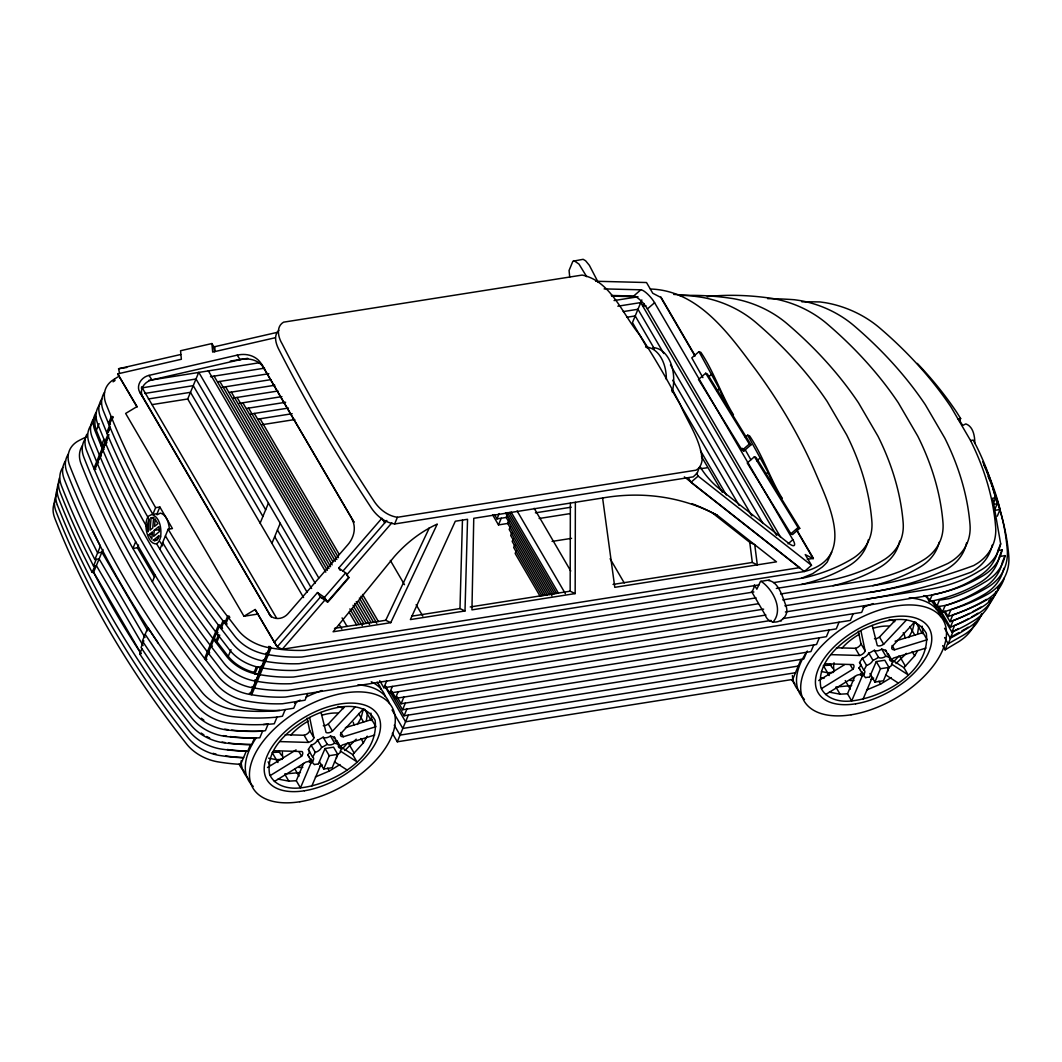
<?xml version="1.0" encoding="UTF-8"?>
<svg xmlns="http://www.w3.org/2000/svg" width="1062" height="1062" viewBox="0 0 1062 1062"><rect width="100%" height="100%" fill="white"/><g stroke="black" fill="none" stroke-linecap="round" stroke-linejoin="round"><path stroke-width="1.5" d="M575.365 502.286L575.166 593.592L570.161 591.189L570.36 503.149M464.997 610.969L410.37 619.584L455.306 521.23L467.545 519.291L464.997 610.969L459.979 608.566L462.448 520.168M726.315 404.728L719.293 388.732L698.969 351.655L691.787 357.881L702.911 377.634M775.034 488.241L768.012 472.232L747.688 435.168L745.298 437.239M151.096 517.805L150.061 530.15L152.769 527.907L153.605 517.99L151.096 517.805L153.937 517.353M154.216 530.389L153.711 536.31L159.38 531.611L158.809 526.579L154.216 530.389L159.897 529.487M157.641 539.629L153.353 540.292L159.048 535.567L158.45 537.637M160.641 536.96C161.57 529.102 160.362 517.698 151.972 514.446L148.494 516.145A14.802 7.222 81 0 0 146.755 532.42C148.043 536.881 149.954 542.616 155.012 543.85A14.802 7.222 81 0 0 160.574 536.841M974.823 443.438C974.836 436.429 973.376 426.552 965.836 423.911L962.345 425.61M699.261 467.572L697.256 473.108L693.207 476.865L394.639 523.964C384.311 522.451 375.802 515.243 370.426 506.547A1907.617 1300.99 22.5 0 1 279.279 350.301C276.067 344.34 273.093 335.751 278.855 330.335M363.39 708.858L361.12 717.819L357.336 724.483M366.377 720.726L367.558 712.376M914.608 621.907L912.351 630.868L908.568 637.545M917.595 633.775L918.776 625.438M997.922 550.581L1002.13 549.917L1001.187 553.514A79.915 54.494 22.5 0 1 981.022 576.852A201.355 137.33 22.5 0 1 935.449 594.202L932.157 594.879L929.396 601.557L932.688 600.88A201.355 137.33 22.5 0 0 978.261 583.529A79.915 54.494 22.5 0 0 998.413 560.192L999.369 556.581L1005.077 555.599L1002.302 562.276A79.915 54.494 22.5 0 1 981.169 589.304A222.967 152.065 22.5 0 1 946.189 605.313L936.657 606.814L933.339 601.132M831.758 552.2L827.218 562.077A97.16 66.269 22.5 0 1 822.134 567.135L812.603 573.706L801.544 578.206M336.535 758.162A6.332 3.451 -30.3 0 1 340.092 752.692L341.3 748.259A6.332 3.451 -30.3 0 1 338.486 744.927L334.53 737.254L330.494 736.046A6.332 3.451 -30.3 0 1 323.153 737.214L317.286 740.453A6.332 3.451 -30.3 0 1 311.113 745.205L308.179 749.613M338.712 744.409L334.676 743.201A6.332 3.451 -30.3 0 1 327.322 744.369L321.454 747.608A6.332 3.451 -30.3 0 1 315.295 752.361L312.746 757.007A6.332 3.451 -30.3 0 1 311.949 762.038L314.432 764.68A6.332 3.451 -30.3 0 1 318.268 764.268L325.052 748.524L333.574 747.183L337.743 754.339L332.22 767.693L323.698 769.034L319.543 761.919M887.752 671.211A6.332 3.451 -30.3 0 1 891.31 665.741L892.518 661.321A6.332 3.451 -30.3 0 1 889.704 657.975L885.761 650.316L881.726 649.108A6.332 3.451 -30.3 0 1 874.371 650.263L868.504 653.515A6.332 3.451 -30.3 0 1 862.344 658.254L859.397 662.675M889.929 657.471L885.894 656.263A6.332 3.451 -30.3 0 1 878.553 657.418L872.685 660.67A6.332 3.451 -30.3 0 1 866.526 665.423L863.964 670.056A6.332 3.451 -30.3 0 1 863.18 675.087L865.649 677.729A6.332 3.451 -30.3 0 1 869.499 677.317L876.283 661.586L884.792 660.245L888.974 667.401L883.438 680.755L874.929 682.096L869.937 673.547M113.13 381.882L114.245 379.214A131.356 89.58 22.5 0 1 118.041 376.837M102.616 445.721L96.363 430.336L99.124 423.658M111.244 416.795L108.483 423.472L109.917 423.247L112.678 416.57L111.244 416.795L105.908 403.653A37.595 25.634 22.5 0 1 112.16 380.554L113.209 379.891L113.966 381.178L115.001 380.515L114.245 379.214M112.678 416.57L113.183 417.804L111.749 418.03L108.988 424.694L110.421 424.468M101.182 445.947L103.957 439.27M109.479 425.928L106.718 432.606L108.151 432.38L109.811 428.371M107.209 433.827L109.983 427.15M771.158 620.434L285.32 697.07A131.356 89.58 22.5 0 1 251.707 694.734L248.548 694.203A37.595 25.634 22.5 0 1 218.666 676.813L204.594 658.533A1036.618 706.973 22.5 0 1 153.658 584.007L131.661 546.319A1036.618 706.973 22.5 0 1 94.385 469.643L108.205 436.27L100.372 417.008A37.595 25.634 22.5 0 1 101.766 398.94M95.819 469.417L95.314 468.196L98.089 461.519L96.655 461.744L89.314 443.704A37.595 25.634 22.5 0 1 92.089 423.804M98.633 460.191L108.589 436.163M144.99 637.479L99.111 558.877L94.85 559.541L100.386 546.2L92.195 529.911A1036.618 706.973 22.5 0 1 66.906 472.192A37.595 25.634 22.5 0 1 68.3 454.124M143.065 645.577L96.363 565.542L93.509 565.993L96.27 559.316M102.987 549.532L93.602 572.219L92.155 572.445L94.93 565.767M303.559 597.548L187.708 398.993L198.767 372.297L318.746 577.927M135.657 541.793L132.883 548.47L137.423 547.753L138.525 545.085M155.61 507.676L159.871 507.012L157.096 513.689L152.848 514.353L155.61 507.676L151.016 499.591A1036.618 706.973 22.5 0 1 113.74 422.928L111.749 418.03M159.897 549.266L168.181 529.234L173.013 537.292A1036.618 706.973 22.5 0 0 223.949 611.805L227.52 616.451L224.759 623.128L226.193 622.903L227.082 624.071L225.648 624.297L228.954 616.225L229.857 617.394L228.423 617.619L238.021 630.098A37.595 25.634 22.5 0 0 267.903 647.488L269.482 647.74L250.128 694.468M152.37 581.87L155.145 575.192M143.821 640.784L141.06 647.462L151.508 663.139A1036.618 706.973 22.5 0 0 192.142 718.43A37.595 25.634 22.5 0 0 225.184 736.351A171.208 116.767 22.5 0 0 257.893 737.878L259.818 737.785L262.579 731.107L265.42 730.669L268.182 723.992L263.336 724.536M230.149 736.563A163.814 111.722 22.5 0 0 244.194 737.705L254.548 737.904L251.787 744.581A163.814 111.722 22.5 0 1 223.843 742.789A37.595 25.634 22.5 0 1 190.802 724.881A1036.618 706.973 22.5 0 1 150.167 669.591L139.706 653.913L141.923 648.563M260.137 523.128L268.434 503.109M219.29 626.261L205.484 659.701L206.917 659.462L206.028 658.307L204.594 658.533L218.414 625.16A1036.618 706.973 22.5 0 1 167.491 550.634L162.659 542.589M222.967 620.805L220.206 627.483L221.639 627.257L222.529 628.412M221.095 628.638L224.401 620.58M217.006 641.767L219.768 635.089L218.334 635.315L215.573 641.992L217.006 641.767L228.25 656.369A35.949 24.519 22.5 0 0 253.791 672.312L254.92 673.746L258.424 674.45M271.925 543.332L280.222 523.3M228.25 656.369L231.012 649.692M254.137 672.392L256.34 667.055M254.92 673.746L257.681 667.069L261.199 667.772L260.442 666.471L262.009 666.737L262.765 668.025A131.356 89.58 22.5 0 0 296.378 670.374L756.078 597.866M261.106 666.578L258.345 673.255L260.004 674.702A131.356 89.58 22.5 0 0 293.616 677.038L758.215 603.76M270.306 646.705L271.062 648.006L251.707 694.734L250.951 693.433L270.306 646.705L268.726 646.453L269.482 647.74M285.213 709.562L282.452 716.239L277.023 717.089L274.261 723.766A178.642 121.825 22.5 0 1 229.299 723.222A37.595 25.634 22.5 0 1 196.258 705.314A1036.618 706.973 22.5 0 1 155.623 650.01L145.162 634.333M296.497 701.544L293.736 708.221L279.784 710.425A178.642 121.825 22.5 0 1 234.821 709.867A37.595 25.634 22.5 0 1 201.78 691.959A1035.49 706.203 22.5 0 1 69.654 465.514A37.595 25.634 22.5 0 1 78.004 441.088A178.642 121.825 22.5 0 1 86.46 436.88M307.781 693.526L305.006 700.203L282.545 703.748A131.356 89.58 22.5 0 1 248.946 701.398A37.595 25.634 22.5 0 1 215.905 683.49A1035.49 706.203 22.5 0 1 83.779 457.058A37.595 25.634 22.5 0 1 85.172 438.978M394.639 523.964L397.4 517.287L695.982 470.187C699.951 468.302 701.809 463.722 702.155 459.567C700.495 439.509 687.738 422.318 680.105 404.237A882.761 602.048 22.5 0 0 639.417 334.503C622.597 314.551 611.035 280.952 582.135 275.071L283.567 322.171C275.788 326.724 278.111 337.198 282.041 343.637A1907.617 1300.99 22.5 0 0 373.213 499.87C378.55 508.579 387.086 515.774 397.4 517.287M323.698 769.034L329.233 755.693L325.052 748.524M864.441 605.725L861.667 612.402L383.847 687.764L386.621 681.087M853.158 613.743L850.396 620.42L389.595 693.101L392.369 686.424M839.033 622.213L836.272 628.89L395.356 698.424L398.117 691.76M829.17 630.005L826.409 636.682L401.104 703.761L403.865 697.084M819.32 637.797L816.545 644.475L402.591 709.761L405.352 703.097M813.718 644.926L810.943 651.59L404.104 715.761L406.865 709.097M801 659.409L792.703 679.428L397.294 741.794L408.352 715.098M507.835 517.194L496.989 518.893L499.206 513.557M508.247 523.367L498.49 524.907L501.251 518.229M507.304 514.778L506.202 517.459L551.935 595.835M509.348 519.451L507.702 523.46L549.266 594.707M510.291 526.792L509.189 529.46L547.434 595.012M511.791 532.792L510.676 535.46L545.602 595.317M513.278 538.792L512.176 541.474L543.771 595.623M514.778 544.806L513.663 547.474L541.939 595.928M516.265 550.806L515.163 553.475L540.107 596.22M641.846 299.922L632.448 322.609L647.435 348.309M643.93 303.493L642.829 306.161L645.895 305.683M752.002 592.264L754.763 585.587M806.602 652.28L803.841 658.958L405.591 721.775L384.869 686.264M959.53 421.216L960.632 418.534L956.729 412.308A357.881 244.074 22.5 0 0 917.289 363.403M874.929 682.096L880.451 668.741L876.283 661.586M936.657 606.814L939.419 600.136L948.95 598.636A222.967 152.065 22.5 0 0 983.93 582.64A79.915 54.494 22.5 0 0 1005.077 555.599M1003.802 568.276A79.915 54.494 22.5 0 1 982.655 595.317A244.725 166.907 22.5 0 1 943.428 611.977L942.406 612.15L945.167 605.473M993.448 503.069L995.665 497.733A357.881 244.074 22.5 0 0 976.19 445.668L973.177 440.106L970.575 440.518M944.835 610.902L948.087 616.478L950.848 609.8L962.491 605.818A266.602 181.828 22.5 0 0 986.917 594.64A79.915 54.494 22.5 0 0 1008.767 555.904A357.881 244.074 22.5 0 0 998.001 504.158M994.404 510.49L997.178 503.813A357.881 244.074 22.5 0 0 992.625 487.949M944.237 611.739L950.012 621.642L952.773 614.964L955.866 613.863A256.792 175.137 22.5 0 0 982.735 601.543A79.915 54.494 22.5 0 0 986.346 599.366M938.091 606.243L950.344 627.244L953.118 620.566A256.792 175.137 22.5 0 0 979.974 608.221A79.915 54.494 22.5 0 0 1000.125 584.87M997.298 516.185L1000.072 509.508A357.881 244.074 22.5 0 0 982.708 461.771M933.777 601.092L951.884 632.129L954.645 625.452L956.743 624.549A234.357 159.831 22.5 0 0 968.703 618.602M942.658 645.656L945.1 649.851L947.862 643.174M944.569 628.292L950.278 638.063L953.238 631.293A213.077 145.321 22.5 0 0 958.614 628.531M944.609 637.585L948.207 643.771L950.981 637.094L959.132 632.448M997.908 550.488L1000.669 543.824L992.691 498.197L995.665 497.733M999.926 555.253L1002.13 549.917M992.081 598.225L990.421 602.234A79.902 54.494 22.5 0 1 971.597 622.013A234.357 159.831 22.5 0 1 957.048 629.806L951.884 632.129M309.175 760.419L310.847 763.286L300.466 787.871C288.851 789.318 274.766 786.159 269.629 774.477C264.863 747.94 290.709 728.2 311.153 716.611C330.016 707.478 362.062 697.588 375.112 720.275C379.638 757.843 332.685 784.38 300.466 787.871L296.285 780.716L303.626 763.366M860.406 673.481L862.078 676.348L851.684 700.933C840.082 702.38 825.997 699.221 820.86 687.539C816.081 660.989 841.927 641.249 862.371 629.66C881.248 620.527 913.28 610.65 926.329 633.324C930.87 670.892 883.903 697.429 851.684 700.933L847.516 693.778L854.844 676.414M311.83 786.039L321.029 764.374M863.061 699.101L872.26 677.437M334.53 737.254L334.304 737.771A6.332 3.451 -30.3 0 0 334.092 738.767M885.761 650.316L885.535 650.82A6.332 3.451 -30.3 0 0 885.376 651.338M334.49 628.359L385.745 620.274L429.433 527.655M390.75 622.677L437.252 524.07A123.019 101.753 -64.4 0 0 394.241 556.714L333.096 631.771L390.75 622.677L385.745 620.274M340.318 746.586L352.703 754.617L363.416 742.803L367.2 736.139M891.536 659.635L903.935 667.666L914.647 655.865L917.674 650.528M684.34 476.865L799.673 567.639L282.253 649.254L277.235 646.851L274.301 642.337L317.485 592.543L324.441 597.375L327.375 601.888L348.601 577.396L345.668 572.883L338.712 568.064L381.895 518.269L384.816 522.783L383.156 519.929M342.721 571.329L386.847 520.446M324.441 597.375L345.668 572.883M282.253 649.254L325.423 599.459L327.866 602.114L349.093 577.635L346.65 574.967L391.851 522.849M356.195 739.152L344.831 750.529M906.404 653.369L896.049 663.577M363.297 709.031L340.929 733.417A5.137 2.801 -30.3 0 0 343.384 736.723L375.908 726.7L371.727 719.545L345.402 727.656M914.515 622.08L892.16 646.466A5.137 2.801 -30.3 0 0 894.616 649.771L927.126 639.749L922.958 632.594L895.08 641.183M323.26 725.718A5.416 2.947 -30.3 0 0 328.264 724.018L344.101 707.159M321.029 712.403L326.047 732.461A5.416 2.947 -30.3 0 0 332.433 731.187L355.066 707.093M874.477 638.766A5.416 2.947 -30.3 0 0 879.482 637.081L895.319 620.221M872.247 625.465L877.278 645.523A5.416 2.947 -30.3 0 0 883.664 644.236L906.284 620.155M611.314 295.475L633.669 296.032L640.851 289.807A12.2 3.345 49.1 0 1 654.59 302.71L792.863 539.682A12.2 3.345 49.1 0 1 788.787 543.359L718.961 488.414A25.315 6.93 49.1 0 1 700.031 466.616M780.689 537.345L647.408 308.923L654.59 302.71M705.686 373.24L698.504 379.466L742.152 450.275L743.838 451.031L751.02 444.819L707.385 374.01L705.686 373.24L749.334 444.049L751.02 444.819M709.283 376.306L711.673 374.236M716.903 390.803L719.293 388.732M688.468 478.046L690.95 482.307L698.132 476.095L811.501 565.316L804.319 571.529L304.675 650.342A131.356 89.58 22.5 0 1 271.062 648.006M742.152 450.275L749.334 444.049M754.418 456.753L747.236 462.979L790.871 533.774L792.557 534.544L799.739 528.318L756.104 457.523L754.418 456.753L798.053 527.548L799.739 528.318M756.808 460.855L760.405 457.735M765.622 474.316L768.012 472.232M790.871 533.774L798.053 527.548M788.07 543.837L792.863 539.682M768.49 580.529C778.499 581.578 782.707 597.136 786.013 606.004C791.27 620.221 769.857 629.275 765.052 614.619L751.511 591.415M149.092 534.637L152.437 531.863L151.826 539.138L149.092 534.637L151.932 534.186M157.003 514.791L160.495 513.105C166.973 515.07 168.699 523.101 169.416 529.009M267.505 767.507L296.072 749.905M270.319 775.512L301.608 756.224A7.646 4.168 -30.3 0 0 302.112 751.538L273.784 750.715M274.328 781.526L305.883 762.091A5.615 3.053 -30.3 0 1 310.847 763.286M818.736 680.569L844.582 664.639M821.55 688.561L852.839 669.286A7.646 4.168 -30.3 0 0 853.344 664.586L825.015 663.763M825.559 694.575L857.1 675.14A5.615 3.053 -30.3 0 1 862.078 676.348M315.387 776.959L329.419 770.985L340.026 764.534M866.605 690.008L880.637 684.047L891.257 677.596M215.082 350.911L214.803 348.07L211.869 343.557L180.553 350.739L181.376 359.261L117.67 373.877L136.825 406.706L125.635 413.45L243.968 616.252L255.159 609.508L277.235 646.851L320.419 597.056L317.485 592.543M945.1 649.851L956.212 643.16A79.915 54.494 22.5 0 0 975.035 623.367M961.853 630.908L964.575 629.354A79.915 54.494 22.5 0 0 968.199 627.177M948.207 643.771L961.814 636.032A79.915 54.494 22.5 0 0 981.567 613.889M950.278 638.063L953.185 636.616A213.077 145.321 22.5 0 0 965.995 629.129A79.902 54.494 22.5 0 0 982.483 613.849M319.622 766.22L322.436 765.025M870.853 679.268L873.654 678.074M950.344 627.244L960.367 623.075A245.056 167.132 22.5 0 0 975.779 615.11A79.915 54.494 22.5 0 0 995.944 591.773M950.012 621.642L953.238 620.527A245.056 167.132 22.5 0 0 969.46 613.371M598.079 282.134L589.383 265.354L585.6 260.761L583.131 259.314L572.896 261.225L569.073 270.465L569.723 277.063M769.552 579.932L760.458 581.458L756.848 589.171L754.352 584.87M772.897 622.213C784.141 609.761 772.618 588.919 761.029 581.272M374.727 735.037L342.362 744.98A7.965 4.341 -30.3 0 0 340.238 747.117M925.958 648.085L893.58 658.028A7.965 4.341 -30.3 0 0 891.456 660.179M948.087 616.478L948.432 616.372A266.602 181.828 22.5 0 0 984.155 601.318A79.915 54.494 22.5 0 0 1004.32 577.98M300.427 772.499L284.656 773.986M851.644 685.548L835.887 687.034L840.069 694.19L847.516 693.778M119.594 373.572L118.586 368.753L180.699 354.509M214.63 351.774L213.621 346.955L277.129 332.393M274.806 337.835L212.692 352.08L211.869 343.557M270.651 616.279L139.666 392.024A12.08 10.129 -33 0 1 149.012 375.377L237.198 355.146A25.833 21.665 -33 0 1 261.478 364.093L353.832 521.893M271.288 617.102L142.6 396.538A12.08 10.129 -33 0 1 151.932 379.891L240.131 359.66A25.833 21.665 -33 0 1 264.398 368.607M148.746 380.422L259.699 362.686M141.259 388.002L196.005 378.975L315.188 583.224M144.79 393.458L193.244 385.652L265.673 509.787M118.586 368.753L126.776 367.465M230.308 361.08L247.751 358.332M614.062 300.559L638.036 296.776M617.845 306.201L640.731 302.59L776.548 535.354M707.239 296.763L710.505 296.245A218.175 148.799 22.5 0 1 767.335 297.758L772.658 298.528A79.915 54.494 22.5 0 1 826.886 323.658A357.881 244.074 22.5 0 1 898.319 402.803L917.78 436.163A357.881 244.074 22.5 0 1 942.963 522.61A79.915 54.494 22.5 0 1 924.736 559.17L921.126 561.347A218.175 148.799 22.5 0 1 875.5 579.029L780.57 593.99M210.475 376.691L264.571 368.156M623.221 311.591L637.97 309.268L663.803 353.527M217.829 381.762L268.859 373.718M627.005 317.233L635.209 315.932L654.365 348.774M148.361 398.967L190.483 392.316L262.911 516.464M221.971 387.351L271.102 379.599M152.078 404.622L187.708 398.993M229.312 392.436L274.846 385.254M233.454 398.024L278.005 391.002M239.229 403.348L281.895 396.617M246.583 408.432L285.651 402.272M109.147 434.823L107.713 435.048L93.894 468.422L95.314 468.196M250.712 414.021L288.439 408.06M258.066 419.092L292.183 413.715M103.611 448.177L102.178 448.403L94.85 430.349A37.595 25.634 22.5 0 1 96.23 412.282M104.116 449.399L102.682 449.624A1035.238 706.031 22.5 0 0 212.878 638.514L214.325 638.275L215.214 639.443L213.781 639.669L226.963 656.794A37.595 25.634 22.5 0 0 256.845 674.184M262.208 424.681L294.811 419.543M98.58 462.753L97.146 462.979A1036.618 706.973 22.5 0 0 134.436 539.642L156.419 577.343A1036.618 706.973 22.5 0 0 207.355 651.856L208.789 651.63L209.679 652.798M168.022 529.261L172.442 528.571L159.871 507.012M958.004 418.959L960.659 418.534M602.605 497.985L614.792 587.339L776.481 561.838L717.315 515.269A247.127 204.395 -64.4 0 0 602.605 497.985L473.758 518.309L471.94 609.867L575.166 593.592M535.407 512.84L571.183 507.198M539.138 518.495L570.042 513.623M552.067 541.408L571.582 538.341M227.52 616.451L228.954 616.225M243.968 616.252L258.079 614.022M223.87 621.974L225.29 621.748M219.847 624.934L218.414 625.16L232.498 643.439A37.595 25.634 22.5 0 0 262.367 660.829L263.96 661.095M992.837 504.503L997.178 503.813M995.227 510.278L1000.072 509.508M139.706 653.913L141.127 653.688L93.602 572.219M211.55 644.953L210.117 645.178A1035.238 706.031 22.5 0 1 99.908 456.302M212.453 646.121L211.019 646.346L224.201 663.471A37.595 25.634 22.5 0 0 254.083 680.861L255.663 681.114M411.79 616.172L459.979 608.566M470.214 606.96L570.161 591.189M613.053 584.432L752.308 562.462L757.312 564.865L754.75 544.74L749.745 542.337L712.31 512.866A247.127 204.395 -64.4 0 0 691.76 503.614M807.253 559.342L813.399 558.373L796.726 529.819M758.958 584.923L301.9 657.02A131.356 89.58 22.5 0 1 268.301 654.683L267.544 653.382L265.965 653.13L266.721 654.418L265.142 654.165A37.595 25.634 22.5 0 1 235.26 636.762L221.175 618.482A1036.618 706.973 22.5 0 1 170.252 543.956L165.42 535.912M773.707 582.6L804.385 577.768A218.175 148.799 22.5 0 0 850.012 560.086L853.622 557.908A79.915 54.494 22.5 0 0 871.862 521.349A357.881 244.074 22.5 0 0 846.679 434.902L827.218 401.542A357.881 244.074 22.5 0 0 755.772 322.397A79.915 54.494 22.5 0 0 701.557 297.267L696.221 296.497A218.175 148.799 22.5 0 0 673.693 294.413M753.887 591.972L299.139 663.697A131.356 89.58 22.5 0 1 265.54 661.347L263.203 659.794M776.322 588.428L835.688 579.069A218.175 148.799 22.5 0 0 881.314 561.386L884.925 559.209A79.915 54.494 22.5 0 0 903.151 522.65A357.881 244.074 22.5 0 0 877.969 436.203L858.508 402.843A357.881 244.074 22.5 0 0 787.075 323.698A79.915 54.494 22.5 0 0 732.846 298.568L727.523 297.798A218.175 148.799 22.5 0 0 679.866 295.661M782.76 599.897L872.725 585.693A340.172 231.994 22.5 0 0 948.154 563.325L951.778 561.148A79.915 54.494 22.5 0 0 970.004 524.588A357.881 244.074 22.5 0 0 944.822 438.141L925.36 404.781A357.881 244.074 22.5 0 0 853.914 325.636A79.915 54.494 22.5 0 0 799.699 300.506L794.376 299.736A340.172 231.994 22.5 0 0 767.6 298.634M763.631 609.15L290.842 683.716A131.356 89.58 22.5 0 1 257.243 681.379L254.907 679.826M784.898 605.791L869.964 592.37A619.942 422.795 22.5 0 0 973.774 565.515L977.385 563.338A79.915 54.494 22.5 0 0 995.625 526.792A357.881 244.074 22.5 0 0 970.442 440.332L950.981 406.985A357.881 244.074 22.5 0 0 879.535 327.826A79.915 54.494 22.5 0 0 825.32 302.697L819.983 301.94A619.942 422.795 22.5 0 0 801.89 301.847M765.914 615.031L288.081 690.393A131.356 89.58 22.5 0 1 254.482 688.057L252.145 686.503L252.902 687.791L251.309 687.539A37.595 25.634 22.5 0 1 221.44 670.149L208.245 653.024M785.402 611.951L927.922 589.476A172.907 117.922 22.5 0 0 979.522 570.852A79.915 54.494 22.5 0 0 1000.669 543.824M782.614 618.628L925.148 596.154A172.907 117.922 22.5 0 0 976.761 577.529A79.915 54.494 22.5 0 0 997.616 551.736M798.239 666.073L402.83 728.439L392.051 709.974M795.478 672.75L400.055 735.116L394.254 725.173M329.233 755.693L337.743 754.339M880.451 668.741L888.974 667.401M830.803 665.144L823.355 665.569L829.21 675.591M833.497 672.379L827.537 672.724L821.417 671.542M279.585 752.082L272.137 752.507L277.978 762.529M282.266 759.33L276.306 759.662L268.659 758.188M278.138 779.07L288.837 781.141L296.285 780.716M595.755 281.257L646.506 282.532L652.772 293.271L660.79 297.413L694.946 355.956M604.132 288.891L640.851 289.807M611.765 296.112L636.39 296.736M836.431 647.767L855.335 648.311A5.098 2.774 -30.3 0 0 860.95 643.678L858.335 631.213M831.148 654.643L859.516 655.48A5.098 2.774 -30.3 0 0 865.118 650.833L860.884 630.562M285.2 734.705L304.104 735.262A5.098 2.774 -30.3 0 0 309.719 730.629L307.117 718.151M279.917 741.595L308.285 742.418A5.098 2.774 -30.3 0 0 313.901 737.785L309.653 717.514M243.49 757.644L231.768 756.728A141.737 96.669 22.5 0 1 225.648 755.945M573.945 260.628L578.963 264.066L586.689 276.664M780.743 620.832L781.42 620.872M650.448 289.023C698.902 290.523 729.541 334.742 755.626 369.629A609.654 415.786 22.5 0 1 788.575 419.609A609.654 415.786 22.5 0 1 814.594 470.692C828.772 504.184 856.808 558.214 804.319 571.529L690.95 482.307M249.371 693.167L250.951 693.433M213.621 346.955L214.604 347.128M821.006 677.822L824.059 678.406M829.356 692.132L840.069 694.19M153.353 540.292L154.68 540.731M698.969 351.655L700.854 352.345C714.076 371.965 721.151 394.798 733.457 414.83L732.183 414.246M747.688 435.168L749.573 435.858C762.808 455.479 769.884 478.312 782.19 498.33L780.902 497.759M712.31 512.866L717.315 515.269M325.423 599.459L320.419 597.056L327.375 601.888M891.576 664.122L908.116 674.821L903.935 667.666M885.761 674.928L898.226 683.012M340.358 751.06L356.885 761.773L352.703 754.617M334.53 761.879L347.008 769.95M217.975 632.766L217.086 631.611L215.652 631.837A1036.618 706.973 22.5 0 1 164.716 557.311L156.658 543.877M216.542 632.992L229.724 650.117A37.595 25.634 22.5 0 0 259.606 667.507M863.579 669.843L859.795 662.9A6.332 3.451 -30.3 0 1 858.999 667.932L860.3 669.883M312.347 756.794L308.564 749.852A6.332 3.451 -30.3 0 1 307.781 754.87L309.082 756.821M277.023 717.089A178.642 121.825 22.5 0 1 232.06 716.545A37.595 25.634 22.5 0 1 199.019 698.637A1036.618 706.973 22.5 0 1 158.384 643.346L147.923 627.655L142.401 641.01L152.848 656.688A1036.618 706.973 22.5 0 0 193.496 711.991A37.595 25.634 22.5 0 0 226.538 729.899A178.642 121.825 22.5 0 0 260.575 731.214L262.579 731.107L260.655 731.2A171.208 116.767 22.5 0 1 231.649 730.098M261.478 364.093L353.938 522.185M237.198 355.146L240.131 359.66M338.712 568.064L340.185 570.321M149.012 375.377L151.932 379.891M139.666 392.024L142.6 396.538M117.67 373.877L137.263 406.932M959.782 420.804L962.119 424.548M742.126 448.257L743.838 451.031M939.087 606.468L942.406 612.15M926.091 595.888L929.396 601.557M915.749 622.173L922.427 633.629M909.842 626.58L914.86 635.169M912.139 651.564L914.647 655.865M899.66 656.343L905.501 666.365M892.107 645.484L894.616 649.771M879.482 637.081L883.664 644.236M887.195 654.046A6.332 3.451 -30.3 0 0 888.336 654.165L892.518 661.321M881.726 649.108L885.894 656.263M874.371 650.263L878.553 657.418M660.936 297.068L695.092 355.611M868.703 652.997L872.884 660.166M796.593 530.164L813.253 558.718L805.235 554.576L811.501 565.316M860.95 643.678L865.118 650.833M878.964 681.18L880.637 684.047M862.344 658.254L866.526 665.423M855.335 648.311L859.516 655.48M862.317 672.007L863.99 674.874M858.999 667.932L863.18 675.087M850.33 664.985L852.839 669.286M670.467 364.956L762.954 523.46M672.697 380.196L751.856 515.853M845.246 680.583L850.264 689.172M671.596 389.727L739.086 505.393M700.495 450.673L726.328 494.932M701.464 456.487L722.372 492.303M696.473 473.24L698.132 476.095M610.119 558.718L624.244 582.945M534.159 508.3L570.745 571.011M517.128 510.995L565.356 593.645M511.048 511.964L558.439 593.193M509.202 512.269L556.594 593.499M507.37 512.574L554.762 593.804M505.539 512.88L552.93 594.096M494.494 514.605L496.989 518.893M492.649 514.884L498.49 524.907M390.325 560.417L404.489 584.697M416.145 604.69L422.809 616.106M260.084 418.773L339.229 554.444M362.567 594.428L378.391 621.549M254.336 413.45L338.486 557.669M360.974 596.233L376.811 623.367M248.588 408.113L336.893 559.488M359.394 598.039L373.558 622.319M242.826 402.777L335.313 561.294M358.637 601.278L371.142 622.69M237.078 397.453L332.897 561.665M356.221 601.65L369.563 624.509M231.33 392.117L332.14 564.904M354.642 603.468L366.31 623.46M225.582 386.78L330.561 566.71M353.062 605.274L363.894 623.832M219.834 381.457L328.981 568.528M352.305 608.513L362.301 625.637M214.086 376.121L327.388 570.334M349.889 608.884L359.049 624.589M208.325 370.784L325.808 572.139M349.132 612.124L356.633 624.974M396.962 696.659L401.104 703.761M391.825 691.296L402.591 709.761M391.201 691.322L395.356 698.424M390.006 691.614L404.104 715.761M385.453 685.999L389.595 693.101M379.705 680.662L383.847 687.764M342.083 617.911L347.075 626.487M339.309 624.589L341.818 628.877M277.447 529.978L311.591 588.481M392.329 733.271L397.294 741.794M274.686 536.655L307.157 592.304M364.518 709.111L371.196 720.567M358.611 713.518L363.629 722.107M360.907 738.515L363.416 742.803M141.604 386.78L276.558 618.097M348.429 743.294L354.283 753.316M340.875 732.422L343.384 736.723M328.264 724.018L332.433 731.187M335.964 740.997A6.332 3.451 -30.3 0 0 337.119 741.103L341.3 748.259M330.494 736.046L334.676 743.201M255.159 609.508L274.301 642.337M323.153 737.214L327.322 744.369M317.472 739.948L321.653 747.104M309.719 730.629L313.901 737.785M327.746 768.118L329.419 770.985M311.113 745.205L315.295 752.361M304.104 735.262L308.285 742.418M311.086 758.958L312.759 761.812M307.781 754.87L311.949 762.038M299.099 751.936L301.608 756.224M294.864 768.968L299.033 776.123M160.216 541.859L162.579 545.895M285.492 775.419L288.837 781.141M268.115 761.892L269.775 764.759M137.423 547.753L154.481 576.985M147.751 630.801L101.872 552.2L97.624 552.877L89.434 536.575A1036.618 706.973 22.5 0 1 64.132 478.869A37.595 25.634 22.5 0 1 65.525 460.802M152.848 514.353L148.255 506.269A1036.618 706.973 22.5 0 1 110.979 429.592L103.147 410.33A37.595 25.634 22.5 0 1 104.527 392.263M148.547 518.336L145.494 512.946A1036.618 706.973 22.5 0 1 108.205 436.27M147.313 527.721L142.733 519.623A1036.618 706.973 22.5 0 1 105.443 442.947L106.877 442.721L106.386 441.5L104.952 441.726L97.611 423.672A37.595 25.634 22.5 0 1 100.386 403.786M745.272 449.85L750.834 459.727M94.85 559.541L86.672 543.253A1036.618 706.973 22.5 0 1 61.37 485.546A37.595 25.634 22.5 0 1 62.764 467.479M93.509 565.993L85.332 549.704A1036.618 706.973 22.5 0 1 60.03 491.998A37.595 25.634 22.5 0 1 59.432 477.966M92.155 572.445L83.978 556.156A1036.618 706.973 22.5 0 1 58.675 498.45A37.595 25.634 22.5 0 1 58.941 482.334M101.355 456.076L100.85 454.841L99.416 455.067L92.075 437.026A37.595 25.634 22.5 0 1 94.85 417.127M94.385 469.643L86.553 450.381A37.595 25.634 22.5 0 1 86.819 434.265M749.745 542.337L752.308 562.462M922.161 626.168L923.064 633.456M888.336 654.165L888.496 655.387M370.93 713.106L371.833 720.408M337.119 741.103L337.265 742.338M269.19 614.022A12.08 10.129 -33 0 0 288.041 613.677L347.818 544.74A25.833 21.665 -33 0 0 351.748 518.8M633.669 296.032A12.2 3.345 49.1 0 1 647.408 308.923M282.107 755.732A39.52 21.505 -30.3 0 1 278.987 751.06M337.981 706.482A39.52 21.505 -30.3 0 1 343.53 708.606M353.221 722.213A39.52 21.505 -30.3 0 1 353.898 725.041M347.354 743.121A39.52 21.505 -30.3 0 1 342.163 748.909M302.776 767.388A39.52 21.505 -30.3 0 1 298.701 767.401M283.169 758.215A39.52 21.505 -30.3 0 1 282.426 752.321M290.961 734.957A39.52 21.505 -30.3 0 1 308.153 721.178M321.613 715.31A39.52 21.505 -30.3 0 1 337.689 713.04M335.473 740.838A6.332 3.451 -30.3 0 1 335.048 740.626M244.871 772.074A80.46 43.794 -30.3 0 1 239.136 764.082M377.09 682.136A80.46 43.794 -30.3 0 1 381.165 689.251M249.052 779.242A80.46 43.794 -30.3 0 1 241.101 760.883M371.262 681.777A80.46 43.794 -30.3 0 1 385.333 696.406M253.234 786.398A80.46 43.794 -30.3 0 1 256.115 738.024M294.532 703.323A80.46 43.794 -30.3 0 1 300.174 700.097M305.883 697.176A80.46 43.794 -30.3 0 1 321.998 690.539M357.894 684.871A80.46 43.794 -30.3 0 1 389.515 703.562M833.338 668.794A39.52 21.505 -30.3 0 1 830.218 664.122M889.199 619.544A39.52 21.505 -30.3 0 1 894.748 621.668M903.178 632.753A39.52 21.505 -30.3 0 1 905.116 638.089M898.585 656.17A39.52 21.505 -30.3 0 1 893.381 661.971M854.007 680.45A39.52 21.505 -30.3 0 1 849.919 680.45M834.387 671.277A39.52 21.505 -30.3 0 1 834.042 662.754M842.179 648.019A39.52 21.505 -30.3 0 1 859.384 634.24M872.831 628.372A39.52 21.505 -30.3 0 1 888.921 626.089M794.92 683.968A80.46 43.794 -30.3 0 1 791.894 680.038M800.283 692.291A80.46 43.794 -30.3 0 1 792.398 675.498M923.94 595.543A80.46 43.794 -30.3 0 1 930.206 599.937M931.387 601.105A80.46 43.794 -30.3 0 1 936.565 609.455M804.452 699.446A80.46 43.794 -30.3 0 1 807.332 651.072M862.941 607.544A80.46 43.794 -30.3 0 1 873.216 603.588M909.125 597.933A80.46 43.794 -30.3 0 1 940.746 616.61M706.973 467.798A80.46 43.794 -30.3 0 1 700.495 468.594M645.563 346.995A34.581 22.926 -85.2 0 1 666.352 379.426M652.944 347.606A34.581 22.926 -85.2 0 1 672.246 391.944M158.384 537.531A11.655 5.695 81 0 1 154.627 540.624M868.384 539.722A79.915 54.494 22.5 0 1 847.25 566.763A218.175 148.799 22.5 0 1 801.624 584.432M898.704 544.726A79.915 54.494 22.5 0 1 878.539 568.064A218.175 148.799 22.5 0 1 832.913 585.746M899.687 541.036A79.915 54.494 22.5 0 1 899.076 543.505M939.206 542.231A79.915 54.494 22.5 0 1 918.351 568.024A218.175 148.799 22.5 0 1 872.725 585.693M96.363 430.336A35.949 24.519 22.5 0 1 95.792 416.915M966.526 542.961A79.915 54.494 22.5 0 1 945.392 570.002A340.172 231.994 22.5 0 1 869.964 592.37M991.178 548.855A79.915 54.494 22.5 0 1 971.013 572.192A619.942 422.795 22.5 0 1 867.203 599.048M992.147 545.164A79.915 54.494 22.5 0 1 991.536 547.634M983.757 464.652A357.881 244.074 22.5 0 1 985.602 468.992M986.2 470.439A357.881 244.074 22.5 0 1 992.094 486.369M158.384 643.346A1034.149 705.287 22.5 0 1 92.195 529.911M279.784 710.425A131.356 89.58 22.5 0 1 246.185 708.075A37.595 25.634 22.5 0 1 213.143 690.167A1035.49 706.203 22.5 0 1 81.017 463.722A37.595 25.634 22.5 0 1 82.411 445.655M946.189 605.313A244.725 166.907 22.5 0 0 985.43 588.64A79.915 54.494 22.5 0 0 1007.267 549.904A357.881 244.074 22.5 0 0 991.762 485.108M988.151 476.44A357.881 244.074 22.5 0 1 990.01 480.767M999.209 586.264A79.915 54.494 22.5 0 1 997.815 588.401M226.604 736.125A37.595 25.634 22.5 0 1 223.445 735.608M971.557 616.995A234.357 159.831 22.5 0 0 974.372 615.336A79.902 54.494 22.5 0 0 977.983 613.159M990.846 600.057A79.902 54.494 22.5 0 1 989.439 602.194M227.958 729.674A37.595 25.634 22.5 0 1 224.786 729.156M203.891 720.155A37.595 25.634 22.5 0 1 201.368 718.231M972.54 611.778A245.056 167.132 22.5 0 0 978.553 608.433A79.915 54.494 22.5 0 0 980.996 607.013M991.244 598.344A79.915 54.494 22.5 0 1 988.523 601.198M57.321 504.901A1035.49 706.203 22.5 0 0 189.448 731.346A37.595 25.634 22.5 0 0 222.502 749.241A156.419 106.678 22.5 0 0 245.959 751.166L247.751 751.179L250.526 744.515L248.72 744.489A156.419 106.678 22.5 0 1 228.649 743.028M57.335 504.901A37.595 25.634 22.5 0 1 57.6 488.785M140.861 653.356A1035.49 706.203 22.5 0 1 92.739 570.666M225.263 742.577A37.595 25.634 22.5 0 1 222.091 742.059M209.652 737.984A37.595 25.634 22.5 0 1 206.705 736.497M203.891 734.851A37.595 25.634 22.5 0 1 201.196 733.059M227.149 749.48A149.065 101.66 22.5 0 0 246.318 751.073L240.729 764.321L238.127 764.189A141.737 96.669 22.5 0 1 219.807 762.144A37.595 25.634 22.5 0 1 186.766 744.236A1035.49 706.203 22.5 0 1 54.64 517.805A37.595 25.634 22.5 0 1 54.905 501.689M243.556 757.75A149.065 101.66 22.5 0 1 221.148 755.693A37.595 25.634 22.5 0 1 188.107 737.785A1035.49 706.203 22.5 0 1 55.981 511.353A37.595 25.634 22.5 0 1 56.259 495.237M216.236 754.232A37.595 25.634 22.5 0 1 213.09 753.303M149.277 519.371L148.189 531.73A11.655 5.695 81 0 1 148.534 520.659L149.277 519.371M155.158 519.159L154.548 526.433L157.893 523.659L155.158 519.159M299.856 801.744A80.46 43.794 -30.3 0 0 393.697 710.717A80.46 43.794 -30.3 0 0 273.571 729.66A80.46 43.794 -30.3 0 0 299.856 801.744M304.396 790.765A64.211 34.953 -30.3 0 0 379.293 718.124A64.211 34.953 -30.3 0 0 283.421 733.245A64.211 34.953 -30.3 0 0 304.396 790.765M851.074 714.792A80.46 43.794 -30.3 0 0 944.914 623.779A80.46 43.794 -30.3 0 0 824.789 642.722A80.46 43.794 -30.3 0 0 851.074 714.792M855.627 703.814A64.211 34.953 -30.3 0 0 930.511 631.173A64.211 34.953 -30.3 0 0 834.652 646.293A64.211 34.953 -30.3 0 0 855.627 703.814"/></g></svg>
